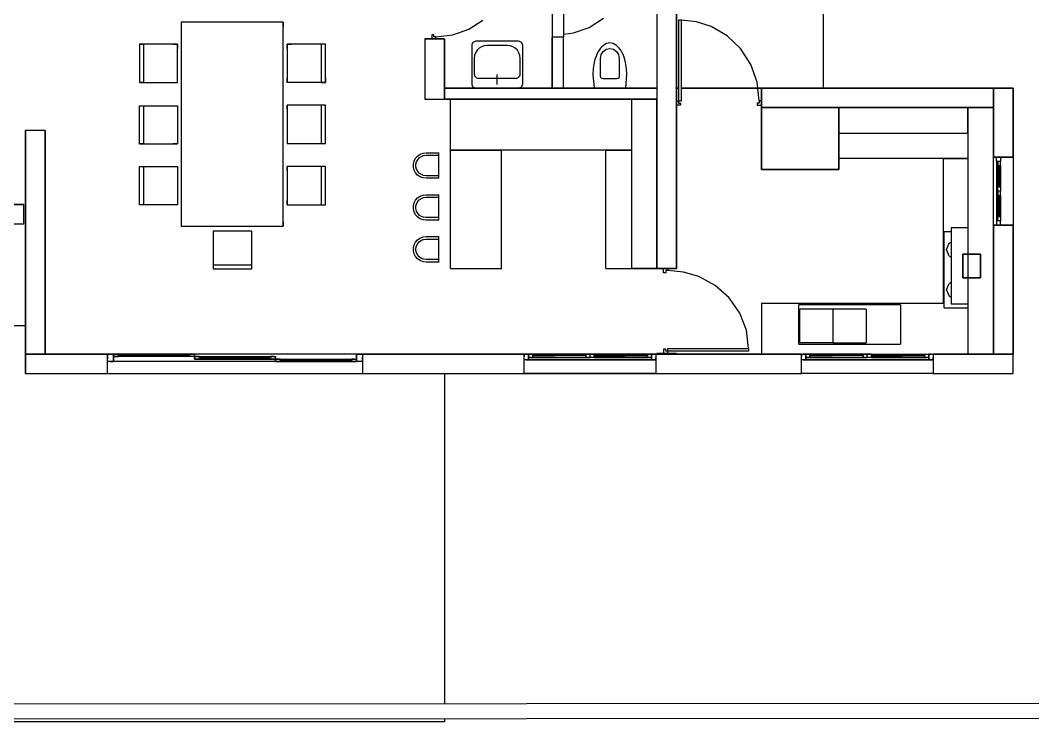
# Model space of a CAD drawing. Header units: metres. Extents: x -104 to 713, y -387 to 65.
# Drawn here: x 247.8 to 486.1, y -387.5 to -222.4 of the extents above; entities that cross this region are included whole.
import ezdxf

# ---------------------------------------------------------------- set-up
doc = ezdxf.new("R2010")
doc.units = ezdxf.units.M

msp = doc.modelspace()

# ---------------------------------------------------------------- linework, layer by layer
for p, q in [((402.22, -238.32), (402.22, -205.72)), ((373.02, -208.32), (373.02, -226.32)), ((375.62, -208.32), (375.62, -226.32)), ((397.62, -220.69), (397.62, -280.79)), ((402.22, -220.69), (402.22, -280.79)), ((436.82, -238.32), (436.82, -220.82)), ((285.66, -222.83), (285.66, -270.83)), ((309.64, -222.83), (285.66, -222.83)), ((309.64, -222.83), (309.64, -223.83)), ((309.64, -270.83), (309.64, -222.83)), ((353.35, -224.5), (356.67, -222.37)), ((381.73, -224.04), (385.06, -221.91)), ((402.72, -222.37), (402.72, -241.37)), ((403.42, -222.37), (402.72, -222.37)), ((403.42, -241.37), (403.42, -222.37)), ((406.99, -222.74), (403.42, -222.37)), ((410.42, -223.82), (406.99, -222.74)), ((414.17, -226), (410.42, -223.82)), ((344.63, -225.78), (344.63, -226.78)), ((345.13, -225.78), (344.63, -225.78)), ((345.13, -226.28), (345.13, -225.78)), ((345.63, -226.28), (345.13, -226.28)), ((345.63, -226.28), (349.6, -225.83)), ((345.63, -226.78), (345.63, -226.28)), ((349.6, -225.83), (353.35, -224.5)), ((375.62, -226.32), (373.02, -226.32)), ((373.02, -238.32), (373.02, -226.32)), ((375.62, -225.64), (377.99, -225.37)), ((375.62, -238.32), (375.62, -226.32)), ((377.99, -225.37), (381.73, -224.04)), ((417.33, -229.03), (414.17, -226)), ((275.81, -228.03), (276.81, -228.03)), ((275.81, -228.03), (275.81, -237.03)), ((284.81, -228.03), (275.81, -228.03)), ((276.81, -228.03), (276.81, -237.03)), ((283.81, -228.03), (284.81, -228.03)), ((284.81, -228.03), (284.81, -229.03)), ((284.81, -237.03), (284.81, -228.03)), ((310.64, -228.03), (311.64, -228.03)), ((310.64, -229.03), (310.64, -228.03)), ((310.64, -228.03), (310.64, -237.03)), ((319.64, -228.03), (310.64, -228.03)), ((318.64, -228.03), (318.64, -237.03)), ((319.64, -228.03), (318.64, -228.03)), ((319.64, -237.03), (319.64, -228.03)), ((319.64, -229.03), (319.64, -228.03)), ((343.02, -226.78), (343.02, -240.92)), ((343.02, -226.78), (347.62, -226.78)), ((347.62, -226.78), (347.62, -240.92)), ((354.07, -228.1), (354.04, -228.32)), ((354.04, -228.32), (354.04, -237.32)), ((354.14, -227.89), (354.07, -228.1)), ((354.26, -227.7), (354.14, -227.89)), ((354.42, -227.54), (354.26, -227.7)), ((354.61, -227.42), (354.42, -227.54)), ((354.82, -227.35), (354.61, -227.42)), ((355.04, -227.32), (354.82, -227.35)), ((365.04, -227.32), (355.04, -227.32)), ((356.34, -228.61), (355.77, -228.97)), ((356.98, -228.39), (356.34, -228.61)), ((357.64, -228.31), (356.98, -228.39)), ((362.44, -228.31), (357.64, -228.31)), ((363.11, -228.39), (362.44, -228.31)), ((363.75, -228.61), (363.11, -228.39)), ((364.31, -228.97), (363.75, -228.61)), ((365.26, -227.35), (365.04, -227.32)), ((365.48, -227.42), (365.26, -227.35)), ((365.67, -227.54), (365.48, -227.42)), ((365.82, -227.7), (365.67, -227.54)), ((365.94, -227.89), (365.82, -227.7)), ((366.02, -228.1), (365.94, -227.89)), ((366.04, -228.32), (366.02, -228.1)), ((366.04, -237.32), (366.04, -228.32)), ((366.04, -237.32), (366.04, -228.32)), ((384.69, -228.6), (384.35, -228.97)), ((385.04, -228.29), (384.69, -228.6)), ((385.41, -228.04), (385.04, -228.29)), ((385.79, -227.86), (385.41, -228.04)), ((386.18, -227.76), (385.79, -227.86)), ((386.57, -227.72), (386.18, -227.76)), ((386.96, -227.76), (386.57, -227.72)), ((387.35, -227.86), (386.96, -227.76)), ((387.73, -228.04), (387.35, -227.86)), ((388.1, -228.29), (387.73, -228.04)), ((388.46, -228.6), (388.1, -228.29)), ((388.79, -228.97), (388.46, -228.6)), ((354.72, -230.64), (354.64, -231.31)), ((354.94, -230.01), (354.72, -230.64)), ((355.3, -229.44), (354.94, -230.01)), ((355.77, -228.97), (355.3, -229.44)), ((364.79, -229.44), (364.31, -228.97)), ((365.15, -230.01), (364.79, -229.44)), ((365.37, -230.64), (365.15, -230.01)), ((365.44, -231.31), (365.37, -230.64)), ((383.25, -231.02), (383.04, -231.64)), ((383.48, -230.44), (383.25, -231.02)), ((383.74, -229.9), (383.48, -230.44)), ((384.03, -229.41), (383.74, -229.9)), ((384.35, -228.97), (384.03, -229.41)), ((384.35, -231.37), (384.52, -230.47)), ((384.52, -230.47), (385, -229.71)), ((385, -229.71), (385.72, -229.2)), ((385.72, -229.2), (386.57, -229.02)), ((386.57, -229.02), (387.42, -229.2)), ((387.42, -229.2), (388.14, -229.71)), ((388.14, -229.71), (388.62, -230.47)), ((388.62, -230.47), (388.79, -231.37)), ((389.11, -229.41), (388.79, -228.97)), ((389.4, -229.9), (389.11, -229.41)), ((389.66, -230.44), (389.4, -229.9)), ((389.9, -231.02), (389.66, -230.44)), ((390.1, -231.64), (389.9, -231.02)), ((419.72, -232.75), (417.33, -229.03)), ((354.64, -231.31), (354.64, -235.01)), ((365.44, -235.01), (365.44, -231.31)), ((365.44, -235.01), (365.44, -231.31)), ((382.88, -232.3), (382.65, -233.69)), ((383.04, -231.64), (382.88, -232.3)), ((384.35, -235.54), (384.35, -231.37)), ((388.79, -231.37), (388.79, -235.54)), ((390.27, -232.3), (390.1, -231.64)), ((390.49, -233.69), (390.27, -232.3)), ((421.21, -236.94), (419.72, -232.75)), ((354.64, -235.01), (354.67, -235.23)), ((354.67, -235.23), (354.74, -235.45)), ((354.74, -235.45), (354.86, -235.63)), ((354.86, -235.63), (355.02, -235.79)), ((355.02, -235.79), (355.21, -235.91)), ((355.21, -235.91), (355.42, -235.99)), ((360.04, -237.5), (360.04, -235.1)), ((364.67, -235.99), (364.88, -235.91)), ((364.88, -235.91), (365.07, -235.79)), ((365.07, -235.79), (365.23, -235.63)), ((365.23, -235.63), (365.34, -235.45)), ((365.34, -235.45), (365.42, -235.23)), ((365.42, -235.23), (365.44, -235.01)), ((382.65, -233.69), (382.57, -235.14)), ((382.57, -235.14), (382.83, -238.32)), ((384.43, -235.84), (384.35, -235.54)), ((384.66, -236.06), (384.43, -235.84)), ((388.71, -235.84), (388.48, -236.06)), ((388.79, -235.54), (388.71, -235.84)), ((390.31, -238.32), (390.57, -235.14)), ((390.57, -235.14), (390.49, -233.69)), ((276.81, -237.03), (275.81, -237.03)), ((275.81, -237.03), (284.81, -237.03)), ((310.64, -237.03), (310.64, -236.03)), ((319.64, -237.03), (310.64, -237.03)), ((318.64, -237.03), (319.64, -237.03)), ((319.64, -236.03), (319.64, -237.03)), ((347.62, -238.32), (397.62, -238.32)), ((347.62, -240.92), (347.62, -238.32)), ((354.04, -237.32), (354.07, -237.54)), ((354.07, -237.54), (354.14, -237.76)), ((354.14, -237.76), (354.26, -237.94)), ((354.26, -237.94), (354.42, -238.1)), ((354.42, -238.1), (354.61, -238.22)), ((354.61, -238.22), (354.82, -238.3)), ((354.82, -238.3), (355.04, -238.32)), ((355.42, -235.99), (355.64, -236.01)), ((355.64, -236.01), (364.44, -236.01)), ((364.44, -236.01), (364.67, -235.99)), ((365.04, -238.32), (365.26, -238.3)), ((365.26, -238.3), (365.48, -238.22)), ((365.48, -238.22), (365.67, -238.1)), ((365.67, -238.1), (365.82, -237.94)), ((365.82, -237.94), (365.94, -237.76)), ((365.94, -237.76), (366.02, -237.54)), ((366.02, -237.54), (366.04, -237.32)), ((375.62, -238.32), (373.02, -238.32)), ((384.96, -236.15), (384.66, -236.06)), ((388.18, -236.15), (384.96, -236.15)), ((388.48, -236.06), (388.18, -236.15)), ((397.62, -238.32), (397.62, -240.92)), ((402.72, -238.32), (402.22, -238.32)), ((402.22, -238.32), (402.72, -238.32)), ((422.22, -238.32), (403.42, -238.32)), ((403.42, -238.32), (422.22, -238.32)), ((421.72, -241.37), (421.21, -236.94)), ((422.22, -238.32), (476.86, -238.32)), ((422.22, -242.92), (422.22, -238.32)), ((476.86, -242.92), (476.86, -238.32)), ((476.86, -238.32), (476.86, -254.58)), ((476.86, -238.32), (481.46, -238.32)), ((481.46, -238.32), (481.46, -254.58)), ((275.81, -242.48), (284.81, -242.48)), ((275.81, -251.48), (275.81, -242.48)), ((275.81, -242.48), (276.81, -242.48)), ((276.81, -242.48), (276.81, -251.48)), ((283.81, -242.48), (284.81, -242.48)), ((284.81, -242.48), (284.81, -251.48)), ((310.64, -242.39), (310.64, -251.39)), ((319.64, -242.39), (310.64, -242.39)), ((310.64, -243.39), (310.64, -242.39)), ((318.64, -242.39), (318.64, -251.39)), ((319.64, -242.39), (318.64, -242.39)), ((319.64, -251.39), (319.64, -242.39)), ((319.64, -243.39), (319.64, -242.39)), ((343.02, -240.92), (347.62, -240.92)), ((397.62, -240.92), (347.62, -240.92)), ((349.02, -252.92), (349.02, -240.92)), ((397.62, -240.92), (391.62, -240.92)), ((391.62, -240.92), (391.62, -280.79)), ((397.62, -280.79), (397.62, -240.92)), ((402.22, -241.37), (402.72, -241.37)), ((403.22, -242.37), (402.22, -242.37)), ((402.72, -241.37), (403.42, -241.37)), ((402.72, -241.37), (402.72, -241.87)), ((402.72, -241.87), (403.22, -241.87)), ((403.22, -241.87), (403.22, -242.37)), ((421.22, -241.87), (421.22, -242.37)), ((421.72, -241.87), (421.22, -241.87)), ((421.22, -242.37), (422.22, -242.37)), ((421.72, -241.37), (421.72, -241.87)), ((422.22, -241.37), (421.72, -241.37)), ((422.22, -242.92), (476.86, -242.92)), ((422.26, -242.92), (440.46, -242.92)), ((422.26, -242.92), (422.26, -257.52)), ((422.26, -257.52), (422.26, -242.92)), ((470.86, -242.92), (440.46, -242.92)), ((440.46, -248.92), (440.46, -242.92)), ((440.46, -242.92), (440.46, -257.52)), ((476.86, -242.92), (470.86, -242.92)), ((470.86, -242.92), (470.86, -300.92)), ((470.86, -248.92), (470.86, -242.92)), ((476.86, -300.92), (476.86, -242.92)), ((253.62, -248.31), (249.02, -248.31)), ((249.02, -300.92), (249.02, -248.31)), ((253.62, -248.31), (253.62, -300.92)), ((440.46, -248.92), (470.86, -248.92)), ((440.46, -254.92), (440.46, -248.92)), ((275.81, -251.48), (284.81, -251.48)), ((276.81, -251.48), (275.81, -251.48)), ((284.81, -251.48), (283.81, -251.48)), ((310.64, -250.39), (310.64, -251.39)), ((310.64, -251.39), (319.64, -251.39)), ((310.64, -251.39), (311.64, -251.39)), ((318.64, -251.39), (319.64, -251.39)), ((319.64, -251.39), (319.64, -250.39)), ((340.5, -255.5), (340.83, -254.86)), ((340.83, -254.86), (341.31, -254.32)), ((341.31, -254.32), (341.91, -253.91)), ((341.33, -255.2), (341.71, -254.77)), ((341.71, -254.77), (342.19, -254.44)), ((341.91, -253.91), (342.58, -253.65)), ((342.19, -254.44), (342.73, -254.23)), ((342.58, -253.65), (343.3, -253.56)), ((342.73, -254.23), (343.3, -254.16)), ((343.3, -253.56), (346.3, -253.56)), ((343.3, -254.16), (346.3, -254.16)), ((346.3, -259.56), (346.3, -253.56)), ((349.02, -252.92), (361.02, -252.92)), ((349.02, -280.79), (349.02, -252.92)), ((391.62, -252.92), (349.02, -252.92)), ((361.02, -280.79), (361.02, -252.92)), ((385.62, -252.92), (391.62, -252.92)), ((385.62, -280.79), (385.62, -252.92)), ((470.86, -254.92), (440.46, -254.92)), ((440.46, -257.52), (440.46, -254.92)), ((465.1, -254.92), (470.86, -254.92)), ((465.1, -288.92), (465.1, -254.92)), ((481.46, -254.58), (476.86, -254.58)), ((477.55, -255.58), (477.55, -254.58)), ((478.55, -254.58), (478.55, -255.58)), ((481.46, -254.58), (481.46, -270.58)), ((275.81, -256.83), (284.81, -256.83)), ((275.81, -265.83), (275.81, -256.83)), ((275.81, -256.83), (276.81, -256.83)), ((276.81, -256.83), (276.81, -265.83)), ((284.81, -256.83), (284.81, -265.83)), ((310.64, -257.83), (310.64, -256.83)), ((310.64, -256.83), (310.64, -265.83)), ((319.64, -256.83), (310.64, -256.83)), ((318.64, -256.83), (318.64, -265.83)), ((319.64, -256.83), (318.64, -256.83)), ((319.64, -265.83), (319.64, -256.83)), ((319.64, -257.83), (319.64, -256.83)), ((340.32, -256.2), (340.5, -255.5)), ((340.32, -256.93), (340.32, -256.2)), ((340.5, -257.63), (340.32, -256.93)), ((340.92, -256.27), (341.06, -255.71)), ((340.92, -256.85), (340.92, -256.27)), ((341.06, -257.42), (340.92, -256.85)), ((341.06, -255.71), (341.33, -255.2)), ((478.55, -255.58), (477.55, -255.58)), ((477.55, -255.58), (477.55, -262.58)), ((478.55, -255.58), (477.85, -255.58)), ((477.85, -255.58), (477.85, -256.58)), ((477.85, -256.58), (478.55, -256.58)), ((477.85, -256.58), (477.85, -261.58)), ((478.2, -256.58), (478.2, -261.58)), ((478.55, -256.58), (478.55, -255.58)), ((478.55, -256.58), (478.55, -261.58)), ((340.83, -258.27), (340.5, -257.63)), ((341.31, -258.81), (340.83, -258.27)), ((341.33, -257.93), (341.06, -257.42)), ((341.91, -259.22), (341.31, -258.81)), ((341.71, -258.36), (341.33, -257.93)), ((342.19, -258.69), (341.71, -258.36)), ((342.58, -259.48), (341.91, -259.22)), ((342.73, -258.89), (342.19, -258.69)), ((343.3, -259.56), (342.58, -259.48)), ((343.3, -258.96), (342.73, -258.89)), ((346.3, -258.96), (343.3, -258.96)), ((346.3, -259.56), (343.3, -259.56)), ((440.46, -257.52), (422.26, -257.52)), ((440.46, -257.52), (422.26, -257.52)), ((477.85, -261.58), (478.55, -261.58)), ((477.85, -262.58), (477.85, -261.58)), ((478.55, -261.58), (478.55, -262.58)), ((340.83, -264.72), (341.31, -264.18)), ((341.31, -264.18), (341.91, -263.77)), ((341.71, -264.63), (342.19, -264.3)), ((341.91, -263.77), (342.58, -263.51)), ((342.19, -264.3), (342.73, -264.09)), ((342.58, -263.51), (343.3, -263.42)), ((342.73, -264.09), (343.3, -264.02)), ((343.3, -263.42), (346.3, -263.42)), ((343.3, -264.02), (346.3, -264.02)), ((346.3, -269.42), (346.3, -263.42)), ((478.55, -262.58), (477.55, -262.58)), ((477.55, -262.58), (477.55, -269.58)), ((478.55, -262.58), (477.55, -262.58)), ((478.55, -262.58), (477.85, -262.58)), ((477.85, -262.58), (477.85, -263.58)), ((478.55, -262.58), (477.85, -262.58)), ((477.85, -263.58), (478.55, -263.58)), ((477.85, -263.58), (477.85, -268.58)), ((478.2, -263.58), (478.2, -268.58)), ((478.55, -263.58), (478.55, -262.58)), ((478.55, -263.58), (478.55, -268.58)), ((241.25, -265.72), (248.6, -265.72)), ((248.6, -270.32), (248.6, -265.72)), ((284.81, -265.83), (275.81, -265.83)), ((276.81, -265.83), (275.81, -265.83)), ((310.64, -265.83), (310.64, -264.83)), ((310.64, -265.83), (319.64, -265.83)), ((318.64, -265.83), (319.64, -265.83)), ((319.64, -265.83), (319.64, -264.83)), ((340.32, -266.06), (340.5, -265.36)), ((340.32, -266.79), (340.32, -266.06)), ((340.5, -267.49), (340.32, -266.79)), ((340.5, -265.36), (340.83, -264.72)), ((340.92, -266.13), (341.06, -265.57)), ((340.92, -266.71), (340.92, -266.13)), ((341.06, -267.27), (340.92, -266.71)), ((341.06, -265.57), (341.33, -265.06)), ((341.33, -265.06), (341.71, -264.63)), ((340.83, -268.13), (340.5, -267.49)), ((341.31, -268.67), (340.83, -268.13)), ((341.33, -267.79), (341.06, -267.27)), ((341.91, -269.08), (341.31, -268.67)), ((341.71, -268.22), (341.33, -267.79)), ((342.19, -268.55), (341.71, -268.22)), ((342.58, -269.34), (341.91, -269.08)), ((342.73, -268.75), (342.19, -268.55)), ((343.3, -268.82), (342.73, -268.75)), ((346.3, -268.82), (343.3, -268.82)), ((477.85, -268.58), (478.55, -268.58)), ((477.85, -269.58), (477.85, -268.58)), ((478.55, -268.58), (478.55, -269.58)), ((241.25, -270.32), (248.6, -270.32)), ((249.02, -270.32), (249.02, -305.52)), ((249.02, -270.32), (249.02, -294.32)), ((285.66, -270.83), (309.64, -270.83)), ((309.64, -269.83), (309.64, -270.83)), ((343.3, -269.42), (342.58, -269.34)), ((346.3, -269.42), (343.3, -269.42)), ((470.86, -271.2), (466.92, -271.2)), ((466.92, -271.2), (466.92, -289.2)), ((476.86, -270.58), (481.46, -270.58)), ((476.86, -270.58), (476.86, -300.92)), ((477.55, -269.58), (477.55, -270.58)), ((478.55, -269.58), (477.55, -269.58)), ((478.55, -269.58), (477.85, -269.58)), ((478.55, -270.58), (478.55, -269.58)), ((481.46, -270.58), (481.46, -300.92)), ((293.23, -271.93), (294.23, -271.93)), ((293.23, -280.93), (293.23, -271.93)), ((293.23, -271.93), (302.23, -271.93)), ((293.23, -272.93), (293.23, -271.93)), ((301.23, -271.93), (302.23, -271.93)), ((302.23, -271.93), (302.23, -272.93)), ((302.23, -271.93), (302.23, -280.93)), ((340.83, -274.58), (341.31, -274.04)), ((341.31, -274.04), (341.91, -273.63)), ((341.91, -273.63), (342.58, -273.37)), ((342.19, -274.16), (342.73, -273.95)), ((342.58, -273.37), (343.3, -273.28)), ((342.73, -273.95), (343.3, -273.88)), ((343.3, -273.28), (346.3, -273.28)), ((343.3, -273.88), (346.3, -273.88)), ((346.3, -279.28), (346.3, -273.28)), ((465.26, -290.07), (465.26, -272.07)), ((465.26, -272.07), (466.92, -272.07)), ((481.46, -305.52), (481.46, -272.87)), ((340.32, -275.92), (340.5, -275.22)), ((340.32, -276.64), (340.32, -275.92)), ((340.5, -275.22), (340.83, -274.58)), ((340.92, -275.99), (341.06, -275.43)), ((340.92, -276.57), (340.92, -275.99)), ((341.06, -275.43), (341.33, -274.92)), ((341.33, -274.92), (341.71, -274.49)), ((341.71, -274.49), (342.19, -274.16)), ((465.78, -276.35), (466.4, -274.84)), ((466.4, -277.86), (465.78, -276.35)), ((466.4, -274.84), (466.92, -274.62)), ((340.5, -277.35), (340.32, -276.64)), ((340.83, -277.99), (340.5, -277.35)), ((341.31, -278.53), (340.83, -277.99)), ((341.06, -277.13), (340.92, -276.57)), ((341.33, -277.65), (341.06, -277.13)), ((341.91, -278.94), (341.31, -278.53)), ((341.71, -278.08), (341.33, -277.65)), ((342.19, -278.41), (341.71, -278.08)), ((342.73, -278.61), (342.19, -278.41)), ((343.3, -278.68), (342.73, -278.61)), ((346.3, -278.68), (343.3, -278.68)), ((466.4, -277.86), (466.92, -278.07)), ((469.67, -277.39), (473.77, -277.39)), ((469.67, -283.01), (469.67, -277.39)), ((470.86, -277.39), (469.67, -277.39)), ((469.67, -277.39), (469.67, -283.01)), ((473.77, -277.39), (473.77, -283.01)), ((293.23, -279.93), (302.23, -279.93)), ((293.23, -280.93), (293.23, -279.93)), ((302.23, -280.93), (293.23, -280.93)), ((302.23, -279.93), (302.23, -280.93)), ((342.58, -279.2), (341.91, -278.94)), ((343.3, -279.28), (342.58, -279.2)), ((346.3, -279.28), (343.3, -279.28)), ((349.02, -280.79), (361.02, -280.79)), ((385.62, -280.79), (391.62, -280.79)), ((397.62, -280.79), (391.62, -280.79)), ((402.22, -280.79), (397.62, -280.79)), ((399.21, -281.79), (399.21, -280.79)), ((400.21, -280.79), (400.21, -281.29)), ((399.71, -281.79), (399.21, -281.79)), ((399.71, -281.29), (399.71, -281.79)), ((400.21, -281.29), (399.71, -281.29)), ((403.92, -281.64), (400.21, -281.29)), ((407.48, -282.69), (403.92, -281.64)), ((411.38, -284.79), (407.48, -282.69)), ((469.67, -283.01), (470.86, -283.01)), ((473.77, -283.01), (469.67, -283.01)), ((414.66, -287.71), (411.38, -284.79)), ((465.78, -285.8), (466.4, -284.29)), ((465.78, -285.8), (466.4, -287.31)), ((466.92, -284.07), (466.4, -284.29)), ((417.14, -291.29), (414.66, -287.71)), ((466.4, -287.31), (466.92, -287.52)), ((422.26, -288.92), (422.26, -300.92)), ((422.26, -288.92), (465.26, -288.92)), ((455.01, -289.38), (431.01, -289.38)), ((431.01, -298.58), (431.01, -289.38)), ((431.31, -290.33), (431.38, -290.4)), ((431.31, -298.28), (431.31, -290.33)), ((439.11, -290.33), (431.31, -290.33)), ((439.11, -290.33), (439.04, -290.4)), ((439.18, -290.4), (439.11, -290.33)), ((439.11, -298.28), (439.11, -290.33)), ((446.91, -290.33), (439.11, -290.33)), ((446.84, -290.4), (446.91, -290.33)), ((446.91, -290.33), (446.91, -298.28)), ((455.01, -289.38), (455.01, -298.58)), ((465.1, -288.92), (465.26, -288.92)), ((465.26, -290.07), (470.86, -290.07)), ((470.86, -289.2), (466.92, -289.2)), ((418.69, -295.32), (417.14, -291.29)), ((249.02, -294.32), (225.02, -294.32)), ((249.02, -294.32), (249.02, -305.52)), ((249.02, -299.52), (249.02, -294.32)), ((419.21, -299.59), (418.69, -295.32)), ((249.02, -299.52), (249.02, -299.52)), ((249.02, -305.52), (249.02, -299.52)), ((399.21, -299.79), (399.21, -300.79)), ((399.71, -299.79), (399.21, -299.79)), ((399.71, -300.29), (399.71, -299.79)), ((400.21, -300.29), (399.71, -300.29)), ((400.21, -299.59), (419.21, -299.59)), ((400.21, -300.29), (400.21, -299.59)), ((419.21, -300.29), (400.21, -300.29)), ((400.21, -300.79), (400.21, -300.29)), ((419.21, -299.59), (419.21, -300.29)), ((431.01, -298.58), (455.01, -298.58)), ((431.31, -298.28), (431.38, -298.21)), ((439.11, -298.28), (431.31, -298.28)), ((439.11, -298.28), (439.04, -298.21)), ((439.18, -298.21), (439.11, -298.28)), ((439.11, -298.28), (446.91, -298.28)), ((446.84, -298.21), (446.91, -298.28)), ((249.02, -300.92), (268.32, -300.92)), ((249.02, -305.52), (249.02, -300.92)), ((253.62, -300.92), (249.02, -300.92)), ((268.32, -305.52), (268.32, -300.92)), ((268.32, -300.92), (269.72, -300.92)), ((328.32, -300.92), (268.32, -300.92)), ((268.32, -300.92), (268.32, -300.92)), ((268.32, -302.72), (268.32, -300.92)), ((268.32, -300.92), (268.87, -300.92)), ((268.32, -300.92), (268.32, -302.03)), ((268.32, -302.72), (268.32, -302.03)), ((268.87, -300.92), (269.72, -300.92)), ((269.72, -301.52), (269.72, -300.92)), ((269.72, -300.92), (270.92, -300.92)), ((288.78, -300.92), (269.72, -300.92)), ((326.92, -300.92), (269.72, -300.92)), ((269.72, -301.52), (269.72, -300.92)), ((269.72, -300.92), (269.72, -302.72)), ((270.48, -300.92), (269.72, -300.92)), ((269.72, -300.92), (269.72, -301.3)), ((269.72, -300.92), (269.72, -301.6)), ((269.72, -301.52), (269.72, -301.3)), ((270.92, -301.52), (269.72, -301.52)), ((269.72, -301.52), (270.92, -301.52)), ((269.72, -301.52), (269.72, -302.72)), ((270.18, -301.52), (269.72, -301.52)), ((269.72, -302.72), (269.72, -301.6)), ((270.18, -301.52), (270.92, -301.52)), ((270.92, -300.92), (270.48, -300.92)), ((270.92, -300.92), (270.92, -301.12)), ((270.92, -300.92), (270.92, -301.52)), ((270.92, -300.92), (287.58, -300.92)), ((270.92, -300.92), (270.92, -301.14)), ((287.58, -301.12), (270.92, -301.12)), ((270.92, -301.12), (270.92, -301.32)), ((270.92, -301.12), (270.92, -301.12)), ((270.92, -301.12), (270.92, -301.12)), ((270.92, -301.12), (270.92, -301.25)), ((270.92, -301.12), (270.92, -301.25)), ((270.92, -301.12), (277.07, -301.12)), ((270.92, -301.52), (270.92, -301.14)), ((270.92, -301.32), (270.92, -301.25)), ((270.92, -301.32), (270.92, -301.25)), ((287.58, -301.32), (270.92, -301.32)), ((270.92, -301.32), (270.92, -301.52)), ((270.92, -301.32), (281.42, -301.32)), ((287.58, -301.52), (270.92, -301.52)), ((287.58, -301.12), (277.07, -301.12)), ((287.58, -301.32), (281.42, -301.32)), ((287.58, -301.12), (287.58, -300.92)), ((287.58, -300.92), (287.58, -301.52)), ((287.58, -300.92), (288.78, -300.92)), ((288.32, -300.92), (287.58, -300.92)), ((287.58, -300.92), (287.58, -301.3)), ((287.58, -301.12), (287.58, -301.32)), ((287.58, -301.12), (287.58, -301.12)), ((287.58, -301.12), (287.58, -301.12)), ((287.58, -301.12), (287.58, -301.2)), ((287.58, -301.12), (287.58, -301.2)), ((287.58, -301.32), (287.58, -301.2)), ((287.58, -301.32), (287.58, -301.2)), ((287.58, -301.52), (287.58, -301.3)), ((287.58, -301.52), (287.58, -301.32)), ((288.78, -301.52), (287.58, -301.52)), ((288.32, -301.52), (287.58, -301.52)), ((288.32, -300.92), (288.78, -300.92)), ((288.78, -301.52), (288.32, -301.52)), ((288.78, -300.92), (288.78, -301.52)), ((288.78, -300.92), (288.78, -301.52)), ((288.78, -300.92), (288.78, -301.3)), ((288.78, -301.52), (288.78, -301.3)), ((288.78, -302.12), (288.78, -301.52)), ((288.78, -301.52), (288.78, -302.12)), ((288.78, -301.52), (289.98, -301.52)), ((288.78, -301.52), (307.85, -301.52)), ((289.55, -301.52), (288.78, -301.52)), ((288.78, -301.52), (288.78, -301.9)), ((288.78, -302.12), (288.78, -301.9)), ((289.98, -302.12), (288.78, -302.12)), ((288.78, -302.12), (307.85, -302.12)), ((289.25, -302.12), (288.78, -302.12)), ((289.25, -302.12), (289.98, -302.12)), ((289.98, -301.52), (289.55, -301.52)), ((289.98, -301.52), (289.98, -301.72)), ((289.98, -301.52), (289.98, -302.12)), ((289.98, -301.52), (306.65, -301.52)), ((289.98, -301.52), (289.98, -301.74)), ((306.65, -301.72), (289.98, -301.72)), ((289.98, -301.72), (289.98, -301.92)), ((289.98, -301.72), (289.98, -301.72)), ((289.98, -301.72), (289.98, -301.72)), ((289.98, -301.72), (289.98, -301.85)), ((289.98, -301.72), (289.98, -301.85)), ((289.98, -301.72), (296.14, -301.72)), ((289.98, -302.12), (289.98, -301.74)), ((289.98, -301.92), (289.98, -301.85)), ((289.98, -301.92), (289.98, -301.85)), ((306.65, -301.92), (289.98, -301.92)), ((289.98, -301.92), (289.98, -302.12)), ((289.98, -301.92), (300.49, -301.92)), ((306.65, -302.12), (289.98, -302.12)), ((306.65, -301.72), (296.14, -301.72)), ((306.65, -301.92), (300.49, -301.92)), ((306.65, -301.72), (306.65, -301.52)), ((306.65, -301.52), (306.65, -302.12)), ((306.65, -301.52), (307.85, -301.52)), ((307.39, -301.52), (306.65, -301.52)), ((306.65, -301.52), (306.65, -301.9)), ((306.65, -301.72), (306.65, -301.92)), ((306.65, -301.72), (306.65, -301.72)), ((306.65, -301.72), (306.65, -301.72)), ((306.65, -301.72), (306.65, -301.8)), ((306.65, -301.72), (306.65, -301.8)), ((306.65, -301.92), (306.65, -301.8)), ((306.65, -301.92), (306.65, -301.8)), ((306.65, -302.12), (306.65, -301.9)), ((306.65, -302.12), (306.65, -301.92)), ((307.85, -302.12), (306.65, -302.12)), ((306.65, -302.12), (307.39, -302.12)), ((307.39, -301.52), (307.85, -301.52)), ((307.85, -302.12), (307.39, -302.12)), ((307.85, -301.52), (307.85, -302.12)), ((307.85, -301.52), (307.85, -302.12)), ((307.85, -301.52), (307.85, -301.75)), ((307.85, -302.12), (307.85, -301.75)), ((307.85, -302.72), (307.85, -302.12)), ((307.85, -302.12), (307.85, -302.72)), ((307.85, -302.12), (309.05, -302.12)), ((307.85, -302.12), (326.92, -302.12)), ((308.62, -302.12), (307.85, -302.12)), ((307.85, -302.12), (307.85, -302.5)), ((307.85, -302.72), (307.85, -302.5)), ((309.05, -302.12), (308.62, -302.12)), ((309.05, -302.12), (309.05, -302.32)), ((309.05, -302.12), (309.05, -302.72)), ((309.05, -302.12), (325.72, -302.12)), ((309.05, -302.12), (309.05, -302.34)), ((325.72, -302.32), (309.05, -302.32)), ((309.05, -302.32), (309.05, -302.52)), ((309.05, -302.32), (309.05, -302.45)), ((309.05, -302.32), (315.21, -302.32)), ((309.05, -302.32), (309.05, -302.45)), ((309.05, -302.72), (309.05, -302.34)), ((309.05, -302.52), (309.05, -302.45)), ((309.05, -302.52), (309.05, -302.45)), ((325.72, -302.52), (309.05, -302.52)), ((309.05, -302.52), (309.05, -302.72)), ((309.05, -302.52), (309.05, -302.52)), ((309.05, -302.52), (309.05, -302.52)), ((309.05, -302.52), (319.56, -302.52)), ((325.72, -302.32), (315.21, -302.32)), ((325.72, -302.52), (319.56, -302.52)), ((325.72, -302.32), (325.72, -302.12)), ((325.72, -302.12), (325.72, -302.72)), ((325.72, -302.12), (326.92, -302.12)), ((326.45, -302.12), (325.72, -302.12)), ((325.72, -302.12), (325.72, -302.5)), ((325.72, -302.32), (325.72, -302.52)), ((325.72, -302.32), (325.72, -302.4)), ((325.72, -302.32), (325.72, -302.4)), ((325.72, -302.52), (325.72, -302.4)), ((325.72, -302.52), (325.72, -302.4)), ((325.72, -302.72), (325.72, -302.5)), ((325.72, -302.72), (325.72, -302.52)), ((325.72, -302.52), (325.72, -302.52)), ((325.72, -302.52), (325.72, -302.52)), ((326.45, -302.12), (326.92, -302.12)), ((326.92, -302.12), (326.92, -300.92)), ((326.92, -302.72), (326.92, -300.92)), ((326.92, -300.92), (328.32, -300.92)), ((327.76, -300.92), (326.92, -300.92)), ((326.92, -300.92), (326.92, -302.05)), ((326.92, -302.72), (326.92, -302.05)), ((326.92, -302.12), (326.92, -302.72)), ((326.92, -302.12), (326.92, -302.72)), ((326.92, -302.12), (326.92, -302.35)), ((326.92, -302.72), (326.92, -302.35)), ((328.32, -300.92), (327.76, -300.92)), ((328.32, -300.92), (328.32, -305.52)), ((328.32, -300.92), (366.4, -300.92)), ((328.32, -300.92), (328.32, -302.72)), ((328.32, -300.92), (328.32, -300.92)), ((328.32, -300.92), (328.32, -301.61)), ((328.32, -302.72), (328.32, -301.61)), ((366.4, -300.92), (367.4, -300.92)), ((397.4, -300.92), (366.4, -300.92)), ((366.4, -302.32), (366.4, -300.92)), ((366.4, -300.92), (366.4, -300.92)), ((367.4, -300.92), (366.4, -300.92)), ((366.4, -305.52), (366.4, -300.92)), ((366.4, -300.92), (366.85, -300.92)), ((366.4, -300.92), (366.4, -301.52)), ((366.4, -302.32), (366.4, -301.52)), ((367.4, -302.32), (366.4, -302.32)), ((397.4, -302.32), (366.4, -302.32)), ((366.85, -302.32), (366.4, -302.32)), ((367.4, -300.92), (366.85, -300.92)), ((366.85, -302.32), (367.4, -302.32)), ((367.4, -300.92), (368.4, -300.92)), ((381.9, -300.92), (367.4, -300.92)), ((367.4, -301.72), (367.4, -300.92)), ((367.4, -301.72), (367.4, -300.92)), ((367.4, -302.32), (367.4, -300.92)), ((367.4, -300.92), (396.4, -300.92)), ((367.84, -300.92), (367.4, -300.92)), ((367.4, -300.92), (367.4, -301.26)), ((367.4, -300.92), (367.4, -301.73)), ((367.4, -301.72), (367.4, -301.26)), ((368.4, -301.72), (367.4, -301.72)), ((367.4, -301.72), (381.9, -301.72)), ((367.4, -301.72), (367.4, -302.32)), ((367.4, -301.72), (367.84, -301.72)), ((367.4, -302.32), (367.4, -301.73)), ((367.4, -302.32), (396.4, -302.32)), ((368.4, -300.92), (367.84, -300.92)), ((367.84, -301.72), (368.4, -301.72)), ((368.4, -300.92), (368.4, -301.72)), ((368.4, -301.72), (368.4, -300.92)), ((368.4, -300.92), (380.9, -300.92)), ((368.4, -300.92), (368.4, -301.39)), ((368.4, -301.12), (368.4, -301.32)), ((368.4, -301.12), (368.4, -301.32)), ((368.4, -301.12), (380.9, -301.12)), ((368.4, -301.12), (380.9, -301.12)), ((368.4, -301.12), (368.4, -301.21)), ((368.4, -301.12), (375.7, -301.12)), ((368.4, -301.32), (368.4, -301.21)), ((380.9, -301.32), (368.4, -301.32)), ((380.9, -301.32), (368.4, -301.32)), ((368.4, -301.32), (373.6, -301.32)), ((368.4, -301.72), (368.4, -301.39)), ((368.4, -301.72), (380.9, -301.72)), ((380.9, -301.32), (373.6, -301.32)), ((380.9, -301.12), (375.7, -301.12)), ((380.9, -300.92), (381.9, -300.92)), ((380.9, -301.72), (380.9, -300.92)), ((380.9, -300.92), (380.9, -301.72)), ((380.9, -300.92), (381.46, -300.92)), ((380.9, -300.92), (380.9, -301.26)), ((380.9, -301.12), (380.9, -301.32)), ((380.9, -301.12), (380.9, -301.32)), ((380.9, -301.12), (380.9, -301.24)), ((380.9, -301.32), (380.9, -301.24)), ((380.9, -301.72), (380.9, -301.26)), ((381.9, -301.72), (380.9, -301.72)), ((380.9, -301.72), (381.46, -301.72)), ((381.46, -300.92), (381.9, -300.92)), ((381.46, -301.72), (381.9, -301.72)), ((381.9, -300.92), (382.9, -300.92)), ((381.9, -301.72), (381.9, -300.92)), ((381.9, -300.92), (396.4, -300.92)), ((382.34, -300.92), (381.9, -300.92)), ((381.9, -300.92), (381.9, -301.26)), ((381.9, -301.72), (381.9, -301.26)), ((382.9, -301.72), (381.9, -301.72)), ((396.4, -301.72), (381.9, -301.72)), ((382.34, -301.72), (381.9, -301.72)), ((382.9, -300.92), (382.34, -300.92)), ((382.9, -301.72), (382.34, -301.72)), ((382.9, -300.92), (382.9, -301.72)), ((382.9, -301.72), (382.9, -300.92)), ((382.9, -300.92), (395.4, -300.92)), ((382.9, -300.92), (382.9, -301.39)), ((382.9, -301.12), (395.4, -301.12)), ((382.9, -301.32), (382.9, -301.12)), ((395.4, -301.12), (382.9, -301.12)), ((382.9, -301.12), (382.9, -301.32)), ((382.9, -301.12), (390.2, -301.12)), ((382.9, -301.12), (382.9, -301.21)), ((382.9, -301.32), (382.9, -301.21)), ((395.4, -301.32), (382.9, -301.32)), ((395.4, -301.32), (382.9, -301.32)), ((382.9, -301.32), (390.2, -301.32)), ((382.9, -301.72), (382.9, -301.39)), ((382.9, -301.72), (395.4, -301.72)), ((395.4, -301.12), (390.2, -301.12)), ((395.4, -301.32), (390.2, -301.32)), ((395.4, -300.92), (396.4, -300.92)), ((395.4, -301.72), (395.4, -300.92)), ((395.4, -300.92), (395.4, -301.72)), ((395.4, -300.92), (395.96, -300.92)), ((395.4, -300.92), (395.4, -301.26)), ((395.4, -301.12), (395.4, -301.32)), ((395.4, -301.32), (395.4, -301.12)), ((395.4, -301.12), (395.4, -301.24)), ((395.4, -301.32), (395.4, -301.24)), ((395.4, -301.72), (395.4, -301.26)), ((396.4, -301.72), (395.4, -301.72)), ((395.4, -301.72), (395.96, -301.72)), ((395.96, -300.92), (396.4, -300.92)), ((396.4, -301.72), (395.96, -301.72)), ((396.4, -300.92), (397.4, -300.92)), ((396.4, -301.72), (396.4, -300.92)), ((396.4, -300.92), (396.4, -301.72)), ((396.4, -300.92), (396.4, -302.32)), ((397.4, -300.92), (396.4, -300.92)), ((396.95, -300.92), (396.4, -300.92)), ((396.4, -300.92), (396.4, -301.38)), ((396.4, -300.92), (396.4, -301.52)), ((396.4, -301.72), (396.4, -301.38)), ((396.4, -302.32), (396.4, -301.52)), ((396.4, -302.32), (396.4, -301.72)), ((397.4, -302.32), (396.4, -302.32)), ((396.4, -302.32), (396.95, -302.32)), ((396.95, -300.92), (397.4, -300.92)), ((396.95, -302.32), (397.4, -302.32)), ((397.4, -300.92), (397.4, -302.32)), ((397.4, -300.92), (397.4, -300.92)), ((397.4, -300.92), (397.4, -305.52)), ((397.4, -300.92), (431.66, -300.92)), ((397.4, -300.92), (397.4, -301.72)), ((397.4, -302.32), (397.4, -301.72)), ((397.62, -300.79), (402.22, -300.79)), ((397.62, -300.79), (397.62, -300.92)), ((397.62, -300.92), (402.22, -300.92)), ((402.22, -300.79), (402.22, -300.92)), ((431.66, -300.92), (432.66, -300.92)), ((431.66, -302.32), (431.66, -300.92)), ((431.66, -305.52), (431.66, -300.92)), ((431.66, -300.92), (433.66, -300.92)), ((431.66, -300.92), (432.1, -300.92)), ((431.66, -300.92), (431.66, -301.52)), ((431.66, -302.32), (431.66, -301.52)), ((432.66, -302.32), (431.66, -302.32)), ((462.66, -302.32), (431.66, -302.32)), ((432.1, -302.32), (431.66, -302.32)), ((432.66, -300.92), (432.1, -300.92)), ((432.1, -302.32), (432.66, -302.32)), ((432.66, -300.92), (433.66, -300.92)), ((447.16, -300.92), (432.66, -300.92)), ((432.66, -301.72), (432.66, -300.92)), ((432.66, -301.72), (432.66, -300.92)), ((432.66, -302.32), (432.66, -300.92)), ((432.66, -300.92), (461.66, -300.92)), ((433.1, -300.92), (432.66, -300.92)), ((432.66, -300.92), (432.66, -301.26)), ((432.66, -300.92), (432.66, -301.73)), ((432.66, -301.72), (432.66, -301.26)), ((433.66, -301.72), (432.66, -301.72)), ((432.66, -301.72), (447.16, -301.72)), ((432.66, -301.72), (432.66, -302.32)), ((432.66, -301.72), (433.1, -301.72)), ((432.66, -302.32), (432.66, -301.73)), ((432.66, -302.32), (461.66, -302.32)), ((433.66, -300.92), (433.1, -300.92)), ((433.1, -301.72), (433.66, -301.72)), ((433.66, -300.92), (433.66, -301.72)), ((433.66, -301.72), (433.66, -300.92)), ((433.66, -300.92), (446.16, -300.92)), ((433.66, -300.92), (433.66, -301.39)), ((433.66, -301.12), (433.66, -301.32)), ((433.66, -301.12), (433.66, -301.32)), ((433.66, -301.12), (446.16, -301.12)), ((433.66, -301.12), (446.16, -301.12)), ((433.66, -301.12), (433.66, -301.21)), ((433.66, -301.12), (440.96, -301.12)), ((433.66, -301.32), (433.66, -301.21)), ((446.16, -301.32), (433.66, -301.32)), ((446.16, -301.32), (433.66, -301.32)), ((433.66, -301.32), (438.86, -301.32)), ((433.66, -301.72), (433.66, -301.39)), ((433.66, -301.72), (446.16, -301.72)), ((446.16, -301.32), (438.86, -301.32)), ((446.16, -301.12), (440.96, -301.12)), ((446.16, -300.92), (447.16, -300.92)), ((446.16, -301.72), (446.16, -300.92)), ((446.16, -300.92), (446.16, -301.72)), ((446.16, -300.92), (446.72, -300.92)), ((446.16, -300.92), (446.16, -301.26)), ((446.16, -301.12), (446.16, -301.32)), ((446.16, -301.12), (446.16, -301.32)), ((446.16, -301.12), (446.16, -301.24)), ((446.16, -301.32), (446.16, -301.24)), ((446.16, -301.72), (446.16, -301.26)), ((447.16, -301.72), (446.16, -301.72)), ((446.16, -301.72), (446.72, -301.72)), ((446.72, -300.92), (447.16, -300.92)), ((446.72, -301.72), (447.16, -301.72)), ((447.16, -300.92), (448.16, -300.92)), ((447.16, -301.72), (447.16, -300.92)), ((447.16, -300.92), (461.66, -300.92)), ((447.6, -300.92), (447.16, -300.92)), ((447.16, -300.92), (447.16, -301.26)), ((447.16, -301.72), (447.16, -301.26)), ((448.16, -301.72), (447.16, -301.72)), ((461.66, -301.72), (447.16, -301.72)), ((447.6, -301.72), (447.16, -301.72)), ((448.16, -300.92), (447.6, -300.92)), ((448.16, -301.72), (447.6, -301.72)), ((448.16, -300.92), (448.16, -301.72)), ((448.16, -301.72), (448.16, -300.92)), ((448.16, -300.92), (460.66, -300.92)), ((448.16, -300.92), (448.16, -301.39)), ((448.16, -301.12), (460.66, -301.12)), ((448.16, -301.32), (448.16, -301.12)), ((460.66, -301.12), (448.16, -301.12)), ((448.16, -301.12), (448.16, -301.32)), ((448.16, -301.12), (455.46, -301.12)), ((448.16, -301.12), (448.16, -301.21)), ((448.16, -301.32), (448.16, -301.21)), ((460.66, -301.32), (448.16, -301.32)), ((460.66, -301.32), (448.16, -301.32)), ((448.16, -301.32), (455.46, -301.32)), ((448.16, -301.72), (448.16, -301.39)), ((448.16, -301.72), (460.66, -301.72)), ((460.66, -301.12), (455.46, -301.12)), ((460.66, -301.32), (455.46, -301.32)), ((460.66, -300.92), (461.66, -300.92)), ((460.66, -301.72), (460.66, -300.92)), ((460.66, -300.92), (460.66, -301.72)), ((460.66, -300.92), (461.22, -300.92)), ((460.66, -300.92), (460.66, -301.26)), ((460.66, -301.12), (460.66, -301.32)), ((460.66, -301.32), (460.66, -301.12)), ((460.66, -301.12), (460.66, -301.24)), ((460.66, -301.32), (460.66, -301.24)), ((460.66, -301.72), (460.66, -301.26)), ((461.66, -301.72), (460.66, -301.72)), ((460.66, -301.72), (461.22, -301.72)), ((461.22, -300.92), (461.66, -300.92)), ((461.66, -301.72), (461.22, -301.72)), ((461.66, -300.92), (462.66, -300.92)), ((461.66, -301.72), (461.66, -300.92)), ((461.66, -300.92), (461.66, -301.72)), ((461.66, -300.92), (461.66, -302.32)), ((462.21, -300.92), (461.66, -300.92)), ((461.66, -300.92), (461.66, -301.38)), ((461.66, -300.92), (461.66, -301.52)), ((461.66, -301.72), (461.66, -301.38)), ((461.66, -302.32), (461.66, -301.52)), ((461.66, -302.32), (461.66, -301.72)), ((462.66, -302.32), (461.66, -302.32)), ((461.66, -302.32), (462.21, -302.32)), ((462.21, -300.92), (462.66, -300.92)), ((462.21, -302.32), (462.66, -302.32)), ((462.66, -300.92), (462.66, -302.32)), ((462.66, -300.92), (481.46, -300.92)), ((462.66, -300.92), (462.66, -305.52)), ((462.66, -300.92), (462.66, -301.72)), ((462.66, -302.32), (462.66, -301.72)), ((476.86, -300.92), (470.86, -300.92)), ((476.86, -300.92), (481.46, -300.92)), ((477.1, -300.92), (477.1, -300.92)), ((481.46, -305.52), (481.46, -300.92)), ((269.72, -302.72), (268.32, -302.72)), ((328.32, -302.72), (268.32, -302.72)), ((268.87, -302.72), (268.32, -302.72)), ((268.87, -302.72), (269.72, -302.72)), ((326.92, -302.72), (269.72, -302.72)), ((309.05, -302.72), (307.85, -302.72)), ((307.85, -302.72), (326.92, -302.72)), ((307.85, -302.72), (308.31, -302.72)), ((308.31, -302.72), (309.05, -302.72)), ((325.72, -302.72), (309.05, -302.72)), ((326.92, -302.72), (325.72, -302.72)), ((325.72, -302.72), (326.45, -302.72)), ((326.45, -302.72), (326.92, -302.72)), ((328.32, -302.72), (326.92, -302.72)), ((327.76, -302.72), (326.92, -302.72)), ((328.32, -302.72), (327.76, -302.72)), ((249.02, -305.52), (347.62, -305.52)), ((249.02, -305.52), (420.27, -305.52)), ((249.02, -305.52), (249.02, -305.52)), ((249.02, -305.52), (268.32, -305.52)), ((328.32, -305.52), (366.4, -305.52)), ((347.62, -305.52), (347.62, -383.18)), ((397.4, -305.52), (366.4, -305.52)), ((397.4, -305.52), (431.66, -305.52)), ((462.66, -305.52), (431.66, -305.52)), ((462.66, -305.52), (481.46, -305.52)), ((481.46, -305.52), (481.46, -305.52)), ((127.43, -383.28), (705.05, -383.04)), ((708.01, -386.63), (127.43, -386.88)), ((347.62, -387.47), (225.02, -387.47)), ((347.62, -386.78), (347.62, -387.47))]:
    msp.add_line(p, q)
msp.add_lwpolyline([(397.62, -220.69), (397.62, -224.93), (397.62, -238.32), (380.76, -238.32), (375.62, -238.32), (375.62, -229.52), (375.62, -226.32), (373.71, -226.32), (373.02, -226.32), (373.02, -229.52), (373.02, -238.32), (347.62, -238.32), (347.62, -230.53), (347.62, -226.78), (346.39, -226.78), (343.02, -226.78), (343.02, -230.53), (343.02, -240.92), (345.46, -240.92), (347.62, -240.92), (364.48, -240.92), (397.62, -240.92), (397.62, -280.79), (398.84, -280.79), (402.22, -280.79), (402.22, -224.93), (402.22, -220.69)])
for points in [[(422.22, -242.92), (436.73, -242.92), (476.86, -242.92), (476.86, -253.96), (476.86, -254.58), (477.33, -254.58), (481.46, -254.58), (481.46, -253.96), (481.46, -238.32), (479.3, -238.32), (476.86, -238.32), (476.86, -238.32), (436.73, -238.32), (422.22, -238.32), (422.22, -239.54)], [(391.62, -280.79), (397.19, -280.79), (397.62, -280.79), (397.62, -277.98), (397.62, -240.92), (392.04, -240.92), (391.62, -240.92), (391.62, -243.73)], [(437.81, -257.52), (440.46, -257.52), (440.46, -245.05), (440.46, -242.92), (424.9, -242.92), (422.26, -242.92), (422.26, -255.4), (422.26, -257.52)], [(440.46, -242.92), (440.46, -248.5), (440.46, -248.92), (442.6, -248.92), (470.86, -248.92), (470.86, -243.35), (470.86, -242.92), (468.71, -242.92)], [(470.86, -300.92), (476.43, -300.92), (476.86, -300.92), (476.86, -296.83), (476.86, -242.92), (471.28, -242.92), (470.86, -242.92), (470.86, -247.01)], [(253.62, -262.28), (253.62, -248.31), (250.24, -248.31), (249.02, -248.31), (249.02, -262.28), (249.02, -300.92), (249.02, -303.08), (249.02, -305.52), (260.92, -305.52), (268.32, -305.52), (268.32, -302.68), (268.32, -300.92), (260.92, -300.92), (253.62, -300.92)], [(241.25, -268.56), (241.25, -270.32), (244.07, -270.32), (248.6, -270.32), (248.6, -267.88), (248.6, -265.72), (244.07, -265.72), (241.25, -265.72)], [(481.46, -270.58), (480.98, -270.58), (476.86, -270.58), (476.86, -271.75), (476.86, -300.92), (479.3, -300.92), (481.46, -300.92), (481.46, -271.75)], [(469.72, -277.39), (469.67, -277.39), (469.67, -282.94), (469.67, -283.01), (469.72, -283.01), (473.77, -283.01), (473.77, -277.46), (473.77, -277.39)], [(328.32, -303.76), (328.32, -305.52), (349.77, -305.52), (366.4, -305.52), (366.4, -302.9), (366.4, -300.92), (349.77, -300.92), (328.32, -300.92)], [(397.62, -300.83), (397.62, -300.92), (397.4, -300.92), (397.4, -303.55), (397.4, -305.52), (416.96, -305.52), (431.66, -305.52), (431.66, -302.9), (431.66, -300.92), (416.96, -300.92), (402.22, -300.92), (402.22, -300.83), (402.22, -300.79), (400.99, -300.79), (397.62, -300.79)], [(462.66, -300.92), (462.66, -303.55), (462.66, -305.52), (467.65, -305.52), (481.46, -305.52), (481.46, -303.08), (481.46, -300.92), (467.65, -300.92)]]:
    msp.add_lwpolyline(points, close=True)

doc.saveas('drawing.dxf')
